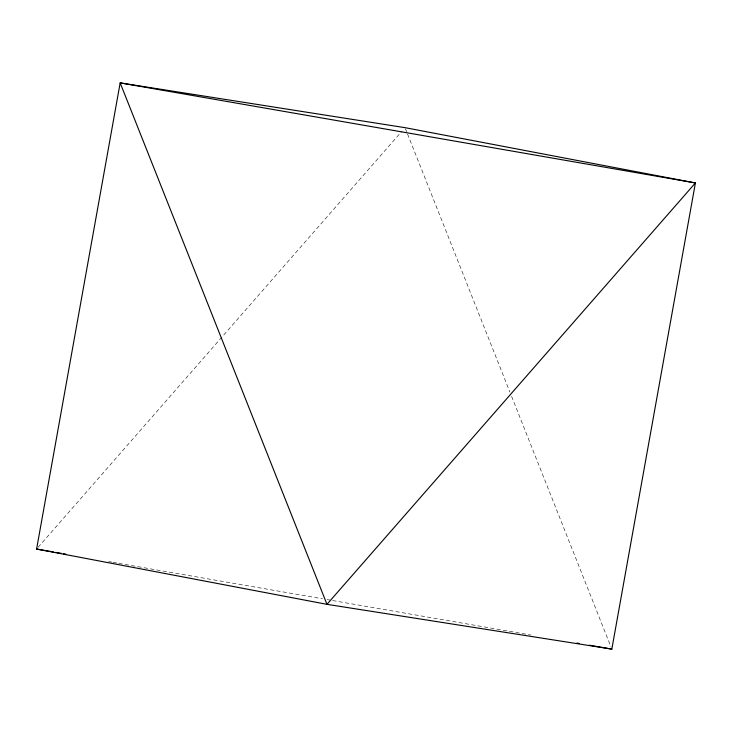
<?xml version="1.0" encoding="UTF-8"?>
<svg xmlns="http://www.w3.org/2000/svg" width="732" height="732" viewBox="0 0 732 732"><rect width="100%" height="100%" fill="white"/><g stroke="black" fill="none" stroke-linecap="round" stroke-linejoin="round"><path stroke-width="0.55" stroke-dasharray="3.66 2.75" d="M38.101 547.326L402.024 131.101M108.647 561.581L112.023 562.167M113.149 562.368L117.651 563.146M118.776 563.347L322.528 598.785M327.03 599.572L331.532 600.35M332.657 600.551L530.782 635.01M405.455 128.722L407.138 132.968M407.559 134.038L509.902 392.105M511.595 396.351L610.991 646.987"/><path stroke-width="1.1" d="M36.6 549.046L120.167 82.89L405.025 127.661L695.4 182.954L611.833 649.11L326.975 604.339L36.6 549.046L53.482 551.983M55.733 552.376L61.369 553.355M63.62 553.749L65.871 554.142M576.935 643.044L579.186 643.428M589.324 645.194L611.833 649.11M695.4 182.954L326.975 604.339L120.167 82.89L695.4 182.954"/></g></svg>
